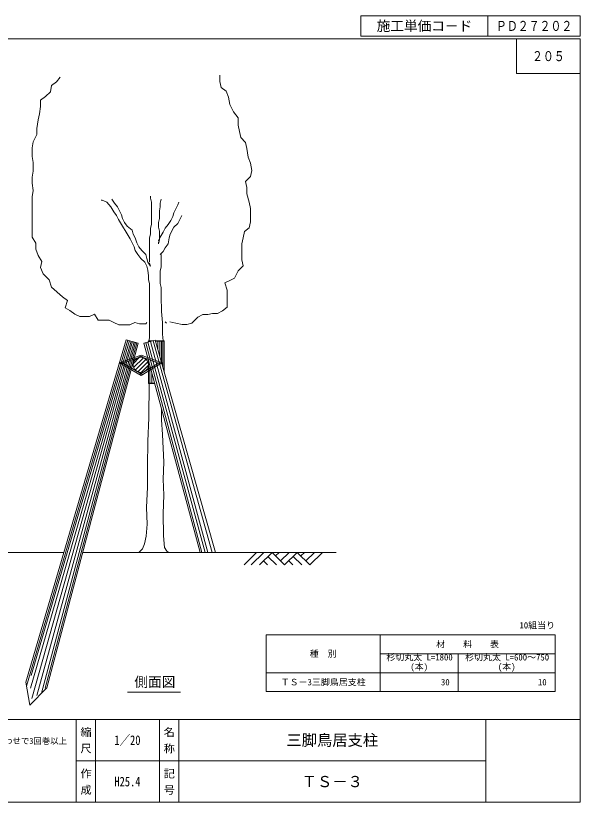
# Model space of a CAD drawing. Units: millimetres, scale not verified. Extents: x 6672 to 9410, y 6611 to 8478.
# Drawn here: x 8071 to 9410, y 6611 to 8478 of the extents above; entities that cross this region are included whole.
import ezdxf
from ezdxf.enums import TextEntityAlignment as Align

# ---------------------------------------------------------------- set-up
doc = ezdxf.new("R2010")
doc.units = ezdxf.units.MM
doc.header["$LTSCALE"] = 10
for name, color, linetype, lineweight in [('0_2', 7, 'Continuous', 13), ('_0-0_', 7, 'Continuous', 13), ('ハッチ', 4, 'Continuous', 13), ('寸法', 1, 'Continuous', 13), ('本体', 7, 'Continuous', 13)]:
    doc.layers.add(name, color=color, linetype=linetype, lineweight=lineweight)
doc.styles.add('@ＭＳ ゴシック', font='')
doc.styles.add('ＭＳ ゴシック', font='')
doc.styles.get('@ＭＳ ゴシック').set_extended_font_data('@MS Gothic')
doc.styles.get('ＭＳ ゴシック').set_extended_font_data('MS Gothic')

msp = doc.modelspace()

# ---------------------------------------------------------------- linework, layer by layer
at = {"layer": '0_2'}
for p, q in [((8665.66, 7008.54), (8665.66, 6873.54)), ((8665.66, 7008.54), (9350.66, 7008.54)), ((8935.66, 7008.54), (8935.66, 6873.54)), ((9350.66, 7008.54), (9350.66, 6873.54)), ((8935.66, 6963.54), (9350.66, 6963.54)), ((9120.66, 6963.54), (9120.66, 6873.54)), ((8665.66, 6918.54), (9350.66, 6918.54)), ((8665.66, 6873.54), (9350.66, 6873.54)), ((9186.57, 6709.3), (8214.63, 6709.3))]:
    msp.add_line(p, q, dxfattribs=at)
at = {"layer": '_0-0_'}
for p, q in [((8890.3, 8477.69), (9410.41, 8477.69)), ((8890.3, 8477.69), (8890.3, 8429.31)), ((9191.5, 8477.69), (9191.5, 8429.31)), ((9410.41, 8477.69), (9410.41, 8429.31)), ((8890.3, 8429.31), (9410.41, 8429.31)), ((9259.07, 8422.83), (9259.07, 8340.83)), ((9410.41, 8340.83), (9259.07, 8340.83)), ((8214.63, 6807.59), (8214.63, 6611.02)), ((8260.59, 6807.59), (8260.59, 6611.02)), ((8412.06, 6807.59), (8412.06, 6611.13)), ((8458.03, 6807.59), (8458.03, 6611.02)), ((9186.57, 6807.59), (9186.57, 6611.02))]:
    msp.add_line(p, q, dxfattribs=at)
at = {"layer": '_0-0_', "color": 6}
msp.add_line((6672.29, 6807.59), (9410.41, 6807.59), dxfattribs=at)
msp.add_lwpolyline([(9410.41, 8422.83), (6672.29, 8422.83), (6672.29, 6611.02), (9410.41, 6611.02)], close=True, dxfattribs=at)
at = {"layer": 'ハッチ'}
for p, q in [((8612.89, 7174.13), (8642.84, 7204.08)), ((8630.17, 7174.13), (8660.12, 7204.08)), ((8649.37, 7174.13), (8679.32, 7204.08)), ((8669.72, 7194.48), (8690.07, 7174.13)), ((8679.32, 7204.08), (8709.26, 7174.13)), ((8687.84, 7195.55), (8696.37, 7204.08)), ((8699.67, 7183.72), (8720.03, 7204.08)), ((8709.26, 7174.13), (8739.21, 7204.08)), ((8729.61, 7194.48), (8749.96, 7174.13)), ((8739.21, 7204.08), (8769.16, 7174.13)), ((8747.74, 7195.55), (8756.27, 7204.08)), ((8759.57, 7183.72), (8779.93, 7204.08)), ((8769.16, 7174.13), (8799.1, 7204.08)), ((8659.16, 7183.92), (8668.95, 7174.13)), ((8719.05, 7183.92), (8728.84, 7174.13))]:
    msp.add_line(p, q, dxfattribs=at)
at = {"layer": '本体'}
for p, q in [((8176.78, 8332.2), (8168.09, 8320.6)), ((8555.77, 8336.45), (8555.77, 8321.96)), ((8156.49, 8311.91), (8153.59, 8297.41)), ((8168.09, 8320.6), (8156.49, 8311.91)), ((8555.77, 8321.96), (8558.67, 8307.46)), ((8558.67, 8307.46), (8570.26, 8298.76)), ((8153.59, 8297.41), (8142, 8285.81)), ((8570.26, 8298.76), (8576.06, 8284.27)), ((8142, 8285.81), (8130.4, 8277.12)), ((8130.4, 8277.12), (8130.4, 8262.62)), ((8576.06, 8284.27), (8578.96, 8266.88)), ((8130.4, 8262.62), (8127.5, 8245.23)), ((8578.96, 8266.88), (8587.66, 8249.48)), ((8127.5, 8245.23), (8124.6, 8230.73)), ((8587.66, 8249.48), (8599.25, 8234.99)), ((8599.25, 8234.99), (8599.25, 8217.59)), ((8124.6, 8230.73), (8121.7, 8210.44)), ((8599.25, 8217.59), (8602.15, 8203.1)), ((8121.7, 8195.95), (8113.01, 8178.55)), ((8121.7, 8210.44), (8121.7, 8195.95)), ((8602.15, 8203.1), (8605.05, 8188.6)), ((8113.01, 8178.55), (8110.11, 8164.06)), ((8605.05, 8188.6), (8616.65, 8177.01)), ((8616.65, 8177.01), (8619.55, 8162.51)), ((8110.11, 8164.06), (8110.11, 8143.77)), ((8619.55, 8162.51), (8622.45, 8142.22)), ((8110.11, 8143.77), (8113.01, 8129.27)), ((8622.45, 8142.22), (8628.24, 8127.73)), ((8113.01, 8129.27), (8113.01, 8108.98)), ((8628.24, 8127.73), (8631.14, 8110.33)), ((8113.01, 8108.98), (8110.11, 8094.48)), ((8631.14, 8110.33), (8628.24, 8095.84)), ((8110.11, 8094.48), (8110.11, 8079.99)), ((8628.24, 8095.84), (8616.65, 8084.24)), ((8616.65, 8084.24), (8619.55, 8069.75)), ((8110.11, 8079.99), (8113.01, 8062.6)), ((8619.55, 8069.75), (8619.55, 8055.25)), ((8113.01, 8062.6), (8110.11, 8048.1)), ((8110.11, 8048.1), (8110.11, 8030.71)), ((8391.29, 8044.74), (8391.29, 8049.35)), ((8619.55, 8055.25), (8625.34, 8034.96)), ((8110.11, 8030.71), (8110.11, 8016.21)), ((8276.05, 8040.13), (8273.75, 8040.13)), ((8287.58, 8035.52), (8276.05, 8040.13)), ((8296.8, 8024), (8287.58, 8035.52)), ((8299.1, 8042.43), (8306.02, 8033.21)), ((8306.02, 8033.21), (8312.93, 8024)), ((8393.6, 8035.52), (8391.29, 8044.74)), ((8393.6, 8026.3), (8393.6, 8035.52)), ((8416.64, 8042.43), (8414.34, 8033.21)), ((8414.34, 8033.21), (8414.34, 8024)), ((8451.22, 8019.39), (8455.82, 8028.6)), ((8455.82, 8028.6), (8458.13, 8035.52)), ((8625.34, 8034.96), (8628.24, 8020.46)), ((8110.11, 8016.21), (8110.11, 8001.72)), ((8303.71, 8012.47), (8296.8, 8024)), ((8310.62, 8003.25), (8303.71, 8012.47)), ((8312.93, 8024), (8317.54, 8014.78)), ((8317.54, 8014.78), (8322.15, 8005.56)), ((8393.6, 8017.08), (8393.6, 8026.3)), ((8393.6, 8007.86), (8393.6, 8017.08)), ((8414.34, 8024), (8412.03, 8014.78)), ((8412.03, 8014.78), (8412.03, 8005.56)), ((8444.3, 8000.95), (8446.61, 8010.17)), ((8446.61, 8010.17), (8451.22, 8019.39)), ((8628.24, 8020.46), (8628.24, 8003.07)), ((8110.11, 8001.72), (8110.11, 7987.22)), ((8315.23, 7994.03), (8310.62, 8003.25)), ((8324.45, 7977.9), (8315.23, 7994.03)), ((8322.15, 8005.56), (8324.45, 7996.34)), ((8324.45, 7996.34), (8329.06, 7987.12)), ((8393.6, 7998.64), (8393.6, 8007.86)), ((8393.6, 7982.51), (8393.6, 7998.64)), ((8412.03, 7996.34), (8409.73, 7987.12)), ((8412.03, 8005.56), (8412.03, 7996.34)), ((8432.78, 7982.51), (8439.69, 7991.73)), ((8439.69, 7991.73), (8444.3, 8000.95)), ((8455.82, 7984.81), (8462.74, 7998.64)), ((8462.74, 7998.64), (8465.04, 8003.25)), ((8628.24, 8003.07), (8628.24, 7988.58)), ((8110.11, 7987.22), (8110.11, 7972.73)), ((8110.11, 7972.73), (8110.11, 7952.44)), ((8333.67, 7964.07), (8324.45, 7977.9)), ((8329.06, 7987.12), (8335.98, 7977.9)), ((8335.98, 7977.9), (8347.5, 7968.68)), ((8391.29, 7973.29), (8393.6, 7982.51)), ((8391.29, 7959.46), (8391.29, 7973.29)), ((8409.73, 7987.12), (8409.73, 7975.6)), ((8409.73, 7975.6), (8412.03, 7966.38)), ((8421.25, 7964.07), (8425.86, 7973.29)), ((8425.86, 7973.29), (8432.78, 7982.51)), ((8437.39, 7959.46), (8446.61, 7975.6)), ((8446.61, 7975.6), (8455.82, 7984.81)), ((8625.34, 7974.08), (8613.75, 7965.38)), ((8628.24, 7988.58), (8625.34, 7974.08)), ((8110.11, 7952.44), (8118.8, 7937.94)), ((8342.89, 7947.94), (8333.67, 7964.07)), ((8347.5, 7968.68), (8349.81, 7959.46)), ((8349.81, 7959.46), (8354.42, 7950.24)), ((8388.99, 7950.24), (8391.29, 7959.46)), ((8409.73, 7943.33), (8414.34, 7952.55)), ((8412.03, 7966.38), (8412.03, 7954.85)), ((8412.03, 7954.85), (8412.03, 7945.63)), ((8414.34, 7952.55), (8421.25, 7964.07)), ((8435.08, 7950.24), (8437.39, 7959.46)), ((8613.75, 7965.38), (8610.85, 7950.89)), ((8118.8, 7937.94), (8118.8, 7923.45)), ((8347.5, 7938.72), (8342.89, 7947.94)), ((8352.11, 7929.5), (8347.5, 7938.72)), ((8354.42, 7950.24), (8359.02, 7938.72)), ((8359.02, 7938.72), (8363.63, 7929.5)), ((8388.99, 7936.41), (8388.99, 7950.24)), ((8388.99, 7927.19), (8388.99, 7936.41)), ((8412.03, 7945.63), (8409.73, 7936.41)), ((8409.73, 7936.41), (8409.73, 7941.02)), ((8425.86, 7927.19), (8432.78, 7936.41)), ((8432.78, 7936.41), (8435.08, 7950.24)), ((8610.85, 7950.89), (8607.95, 7936.4)), ((8607.95, 7936.4), (8607.95, 7919)), ((8118.8, 7923.45), (8124.6, 7908.95)), ((8354.42, 7920.28), (8352.11, 7929.5)), ((8361.33, 7911.06), (8354.42, 7920.28)), ((8363.63, 7929.5), (8370.55, 7920.28)), ((8370.55, 7920.28), (8379.77, 7911.06)), ((8388.99, 7917.98), (8388.99, 7927.19)), ((8388.99, 7908.76), (8388.99, 7917.98)), ((8414.34, 7911.06), (8421.25, 7917.98)), ((8421.25, 7917.98), (8425.86, 7927.19)), ((8607.95, 7919), (8607.95, 7898.71)), ((8124.6, 7908.95), (8133.3, 7894.46)), ((8368.24, 7901.84), (8361.33, 7911.06)), ((8377.46, 7892.62), (8368.24, 7901.84)), ((8379.77, 7911.06), (8382.07, 7901.84)), ((8382.07, 7901.84), (8384.38, 7892.62)), ((8388.99, 7892.62), (8388.99, 7908.76)), ((8416.64, 7911.06), (8416.64, 7899.54)), ((8416.64, 7899.54), (8416.64, 7890.32)), ((8607.95, 7898.71), (8610.85, 7884.21)), ((8133.3, 7894.46), (8130.4, 7879.96)), ((8130.4, 7879.96), (8136.2, 7865.47)), ((8382.07, 7883.4), (8377.46, 7892.62)), ((8384.38, 7874.19), (8382.07, 7883.4)), ((8384.38, 7892.62), (8391.29, 7883.4)), ((8391.29, 7883.4), (8388.99, 7890.32)), ((8416.64, 7881.1), (8414.34, 7871.88)), ((8416.64, 7890.32), (8416.64, 7881.1)), ((8610.85, 7884.21), (8599.25, 7872.62)), ((8136.2, 7865.47), (8150.69, 7850.97)), ((8386.68, 7860.36), (8384.38, 7874.19)), ((8386.68, 7851.14), (8386.68, 7860.36)), ((8414.34, 7871.88), (8414.34, 7862.66)), ((8414.34, 7862.66), (8414.34, 7851.14)), ((8599.25, 7872.62), (8590.56, 7855.22)), ((8150.69, 7850.97), (8156.49, 7833.58)), ((8388.99, 7841.92), (8386.68, 7851.14)), ((8388.99, 7832.7), (8388.99, 7841.92)), ((8414.34, 7851.14), (8414.34, 7841.92)), ((8414.34, 7841.92), (8416.64, 7832.7)), ((8578.96, 7849.43), (8567.37, 7843.63)), ((8567.37, 7843.63), (8573.16, 7826.24)), ((8590.56, 7855.22), (8578.96, 7849.43)), ((8156.49, 7833.58), (8182.58, 7810.39)), ((8388.99, 7823.48), (8388.99, 7832.7)), ((8388.99, 7814.26), (8388.99, 7823.48)), ((8416.64, 7832.7), (8416.64, 7823.48)), ((8416.64, 7823.48), (8416.64, 7811.96)), ((8573.16, 7826.24), (8573.16, 7808.84)), ((8182.58, 7810.39), (8194.18, 7801.69)), ((8388.99, 7798.13), (8388.99, 7814.26)), ((8573.16, 7808.84), (8573.16, 7785.65)), ((8194.18, 7801.69), (8188.38, 7784.3)), ((8188.38, 7784.3), (8199.98, 7778.5)), ((8388.99, 7788.91), (8388.99, 7798.13)), ((8573.16, 7785.65), (8561.57, 7776.95)), ((8199.98, 7778.5), (8211.57, 7769.8)), ((8211.57, 7769.8), (8223.17, 7764)), ((8246.36, 7764), (8257.95, 7769.8)), ((8257.95, 7769.8), (8266.65, 7755.31)), ((8515.18, 7768.26), (8503.59, 7762.46)), ((8526.78, 7768.26), (8515.18, 7768.26)), ((8538.38, 7771.16), (8526.78, 7768.26)), ((8549.97, 7771.16), (8538.38, 7771.16)), ((8561.57, 7776.95), (8549.97, 7771.16)), ((8223.17, 7764), (8234.76, 7764)), ((8234.76, 7764), (8246.36, 7764)), ((8266.65, 7755.31), (8281.15, 7755.31)), ((8281.15, 7755.31), (8292.74, 7755.31)), ((8292.74, 7755.31), (8304.34, 7749.51)), ((8304.34, 7749.51), (8315.93, 7743.71)), ((8342.02, 7743.71), (8353.62, 7749.51)), ((8353.62, 7749.51), (8365.22, 7746.61)), ((8379.71, 7746.61), (8382.61, 7749.51)), ((8428.67, 7748.11), (8425.77, 7751.01)), ((8451.41, 7747.96), (8436.91, 7750.86)), ((8465.9, 7745.06), (8451.41, 7747.96)), ((8489.09, 7747.96), (8477.5, 7745.06)), ((8503.59, 7762.46), (8489.09, 7747.96)), ((8315.93, 7743.71), (8330.43, 7743.71)), ((8330.43, 7743.71), (8342.02, 7743.71)), ((8365.22, 7746.61), (8379.71, 7746.61)), ((8477.5, 7745.06), (8465.9, 7745.06)), ((8095.27, 6895.7), (8333.71, 7708.85)), ((8361.84, 7700.97), (8144.9, 6882.62)), ((8333.71, 7708.85), (8361.84, 7700.97)), ((8375.62, 7700.52), (8402.13, 7707.62)), ((8375.62, 7700.52), (8508.64, 7204.08)), ((8386.32, 7705.75), (8386.32, 7703.39)), ((8386.32, 7705.75), (8395.17, 7705.75)), ((8386.32, 7705.11), (8392.74, 7705.11)), ((8402.13, 7707.62), (8545.17, 7204.08)), ((8402.66, 7705.75), (8423.32, 7705.75)), ((8402.84, 7705.11), (8423.32, 7705.11)), ((8423.32, 7705.75), (8423.32, 7633.01)), ((8368.79, 7672.27), (8317.29, 7653.85)), ((8418.42, 7653.79), (8368.79, 7672.27)), ((8317.25, 7653.87), (8368.67, 7623.91)), ((8373.88, 7670.37), (8321.24, 7651.55)), ((8321.6, 7655.39), (8372.08, 7625.98)), ((8414.37, 7651.56), (8363.67, 7670.44)), ((8414, 7655.43), (8365.22, 7625.92)), ((8418.15, 7653.85), (8368.67, 7623.91)), ((8386.32, 7660.56), (8386.32, 7604.55)), ((8386.32, 7605.36), (8401.11, 7605.36)), ((8386.32, 7604.55), (8401.33, 7604.55)), ((7963.91, 7204.08), (8185.69, 7204.08)), ((8230.12, 7204.08), (8313.18, 7204.08)), ((8831.24, 7204.08), (8264.62, 7204.08)), ((8351.93, 7204.08), (8385.8, 7204.08)), ((8095.27, 6895.7), (8104.96, 6841.19)), ((8144.9, 6882.62), (8104.96, 6841.19)), ((8336.71, 6872.57), (8462.54, 6872.57))]:
    msp.add_line(p, q, dxfattribs=at)
at = {"layer": '本体', "color": 4}
for p, q in [((8096.84, 6886.85), (8337.57, 7707.77)), ((8106.31, 6882.07), (8345.07, 7705.67)), ((8108.36, 6911.91), (8341.42, 7706.69)), ((8109.39, 6857.62), (8348.63, 7704.67)), ((8352.52, 7703.58), (8121.39, 6864.16)), ((8355.62, 7702.71), (8132.57, 6869.83)), ((8358.95, 7701.78), (8141.6, 6881.88)), ((8379.67, 7701.6), (8512.98, 7204.08)), ((8385.06, 7703.05), (8520.7, 7204.08)), ((8389.32, 7705.11), (8389.32, 7704.19)), ((8391.36, 7704.74), (8526.89, 7204.08)), ((8397.6, 7706.41), (8537.59, 7204.08)), ((8408.3, 7705.11), (8408.3, 7685.9)), ((8413.32, 7705.11), (8413.32, 7668.21)), ((8417.32, 7705.11), (8417.32, 7654.13)), ((8420.32, 7705.11), (8420.32, 7643.57)), ((8365.36, 7666.98), (8350.11, 7651.73)), ((8374.28, 7666), (8351.09, 7642.81)), ((8380.36, 7662.18), (8354.91, 7636.73)), ((8384.43, 7656.35), (8360.74, 7632.66)), ((8385.89, 7647.9), (8369.19, 7631.2)), ((8389.32, 7649.37), (8389.32, 7605.36)), ((8394.35, 7630.61), (8394.35, 7605.36))]:
    msp.add_line(p, q, dxfattribs=at)
at = {"layer": '本体'}
for points in [[(8416.64, 7811.96), (8417.42, 7775.57), (8419.34, 7749.56), (8419.89, 7721.63), (8421.09, 7705.75)], [(8388.99, 7788.91), (8388.7, 7748.46), (8388.7, 7716.03), (8388.24, 7705.75)], [(8388.22, 7604.55), (8386.93, 7523.6), (8384.92, 7468.02), (8383.58, 7407.76), (8383.58, 7358.88), (8381.58, 7310.67), (8382.91, 7271.16), (8380.91, 7242.37), (8376.89, 7224.29), (8372.2, 7212.24), (8363.49, 7204.08)], [(8417.51, 7544.17), (8417.16, 7518.43), (8419.46, 7483.93), (8422.49, 7418.5), (8420.72, 7377.89), (8423.08, 7340.22), (8421.31, 7296.07), (8421.9, 7243.68), (8424.26, 7216.01), (8430.15, 7207.19), (8434.81, 7204.08)]]:
    msp.add_lwpolyline(points, dxfattribs=at)
msp.add_circle((8367.93, 7649.16), 18, dxfattribs=at)

# ---------------------------------------------------------------- texts
at = {"layer": '_0-0_', "style": 'ＭＳ ゴシック'}
for s, height, p in [('施工単価コ－ド', 23.74, (9040.9, 8453.5)), ('材\u3000\u3000料\u3000\u3000表', 15.19, (9143.16, 6986.04)), ('種\u3000別', 15.19, (8800.66, 6963.54)), ('ＴＳ－3三脚鳥居支柱', 15.19, (8800.66, 6896.04)), ('三脚鳥居支柱', 26.58, (8822.3, 6758.45)), ('ＴＳ－３', 26.58, (8822.3, 6660.16))]:
    msp.add_text(s, height=height, dxfattribs=at).set_placement(p, align=Align.MIDDLE_CENTER)
at = {"layer": '_0-0_', "style": 'ＭＳ ゴシック', "width": 0.8}
for s, height, p in [('ＰＤ２７２０２', 23.74, (9300.96, 8453.5)), ('２０５', 23.74, (9334.74, 8381.83)), ('1／20', 22.79, (8336.33, 6758.45)), ('H25.4', 22.79, (8336.33, 6660.16))]:
    msp.add_text(s, height=height, dxfattribs=at).set_placement(p, align=Align.MIDDLE_CENTER)
at = {"layer": '_0-0_', "style": 'ＭＳ ゴシック'}
for s, p in [('10組当り', (9350.66, 7031.04)), ('30', (9100.66, 6896.04)), ('10', (9330.66, 6896.04))]:
    msp.add_text(s, height=15.19, dxfattribs=at).set_placement(p, align=Align.MIDDLE_RIGHT)
for s, height, p in [('杉切丸太 L=1800', 15.19, (8950.46, 6962.71)), ('杉切丸太 L=600～750', 15.19, (9137.24, 6962.71)), ('(本)', 15.19, (9007.44, 6940.09)), ('(本)', 15.19, (9214.94, 6940.09)), ('○釘打ちは一ヶ所2本、鉄線（亜鉛メッキ鉄線#18）は、2本合わせで3回巻以上', 14.24, (7497.05, 6763.63))]:
    msp.add_text(s, height=height, dxfattribs=at).set_placement(p, align=Align.TOP_LEFT)
at = {"layer": '_0-0_', "style": '@ＭＳ ゴシック'}
for s, p in [(' 縮 尺 ', (8237.61, 6758.45)), ('名 称', (8435.05, 6758.45)), ('作 成', (8237.61, 6660.16)), ('記 号', (8435.05, 6660.16))]:
    msp.add_text(s, height=18.99, rotation=270, dxfattribs=at).set_placement(p, align=Align.MIDDLE_CENTER)
at = {"layer": '寸法', "color": 3, "style": 'ＭＳ ゴシック'}
msp.add_text('側面図', height=23.74, dxfattribs=at).set_placement((8352.88, 6877.72), align=Align.BOTTOM_LEFT)

doc.saveas('drawing.dxf')
